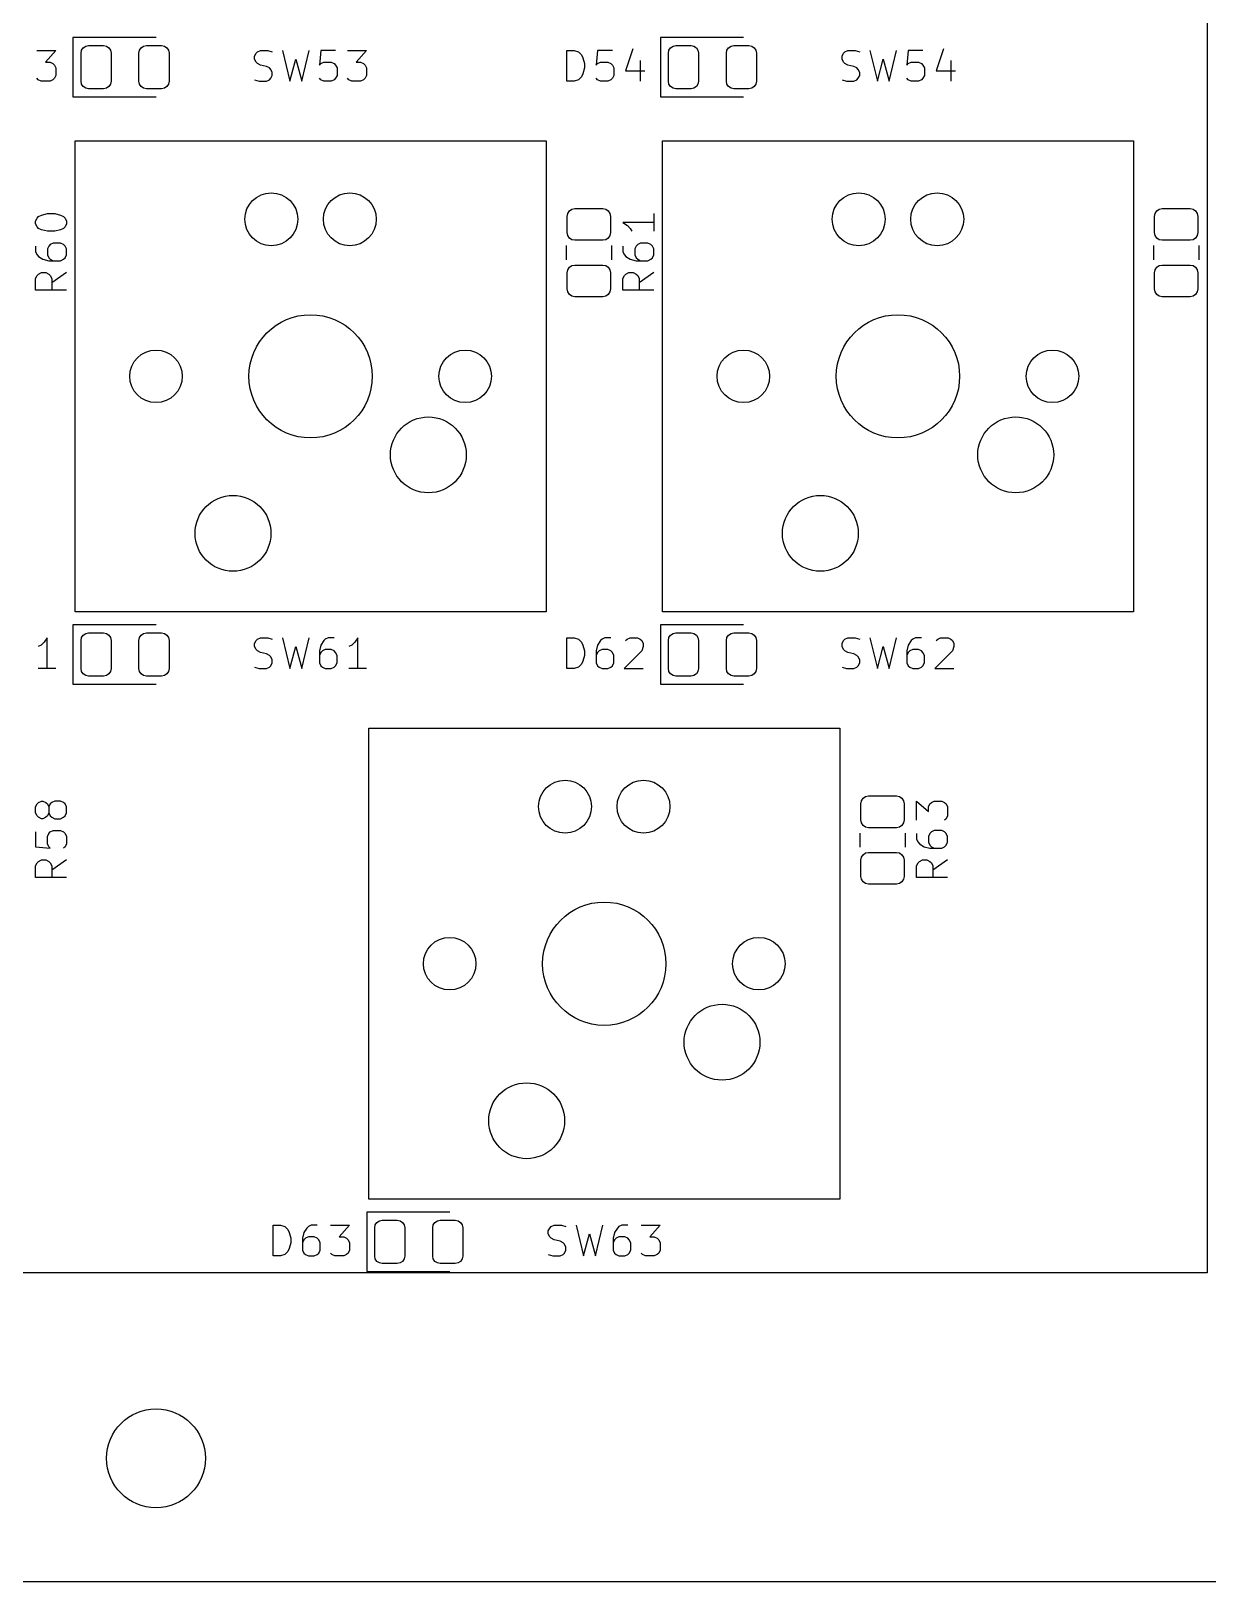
# Model space of a CAD drawing. Header units: millimetres. Extents: x 0 to 485, y -84 to 360.
# Drawn here: x 376 to 414, y 18 to 68.2 of the extents above; entities that cross this region are included whole.
import ezdxf

# ---------------------------------------------------------------- set-up
doc = ezdxf.new("R2010")
doc.units = ezdxf.units.MM
doc.layers.get('0').update_dxf_attribs({"lineweight": 25})
doc.layers.add('Import', color=16, linetype='Continuous', lineweight=25, true_color=0x800000)
doc.layers.add('Mounting Holes', color=9, linetype='Continuous', lineweight=25, true_color=0xc0c0c0)

msp = doc.modelspace()

# ---------------------------------------------------------------- linework, layer by layer
for p, q in [((414, 124), (414, 28)), ((414, 28), (337, 28))]:
    msp.add_line(p, q)
at = {"layer": 'Import', "flags": 128}
for points in [[(280, 252), (468, 252), (468, 18), (280, 18), (280, 252)], [(377.315, 67.96), (377.315, 66.04)], [(380, 67.96), (377.315, 67.96)], [(396.315, 67.96), (396.315, 66.04)], [(399, 67.96), (396.315, 67.96)], [(376.1429, 67.5452), (376.7619, 67.5452)], [(376.7619, 67.5452), (376.4286, 67.1642)], [(377.575, 67.4563), (377.5936, 67.5495), (377.6464, 67.6286), (377.7255, 67.6815), (377.8188, 67.7), (378.3062, 67.7), (378.3995, 67.6815), (378.4786, 67.6286), (378.5314, 67.5495), (378.55, 67.4563), (378.55, 66.5438), (378.5314, 66.4505), (378.4786, 66.3714), (378.3995, 66.3186), (378.3062, 66.3), (377.8188, 66.3), (377.7255, 66.3186), (377.6464, 66.3714), (377.5936, 66.4505), (377.575, 66.5438), (377.575, 67.4563)], [(379.45, 67.4563), (379.4686, 67.5495), (379.5214, 67.6286), (379.6005, 67.6815), (379.6938, 67.7), (380.1812, 67.7), (380.2745, 67.6815), (380.3536, 67.6286), (380.4064, 67.5495), (380.425, 67.4563), (380.425, 66.5438), (380.4064, 66.4505), (380.3536, 66.3714), (380.2745, 66.3186), (380.1812, 66.3), (379.6938, 66.3), (379.6005, 66.3186), (379.5214, 66.3714), (379.4686, 66.4505), (379.45, 66.5438), (379.45, 67.4563)], [(383.1905, 67.3547), (383.2381, 67.45)], [(383.1905, 67.2595), (383.1905, 67.3547)], [(383.2381, 67.1642), (383.1905, 67.2595)], [(383.2381, 67.45), (383.2857, 67.4976)], [(383.2857, 67.4976), (383.381, 67.5452)], [(383.381, 67.5452), (383.619, 67.5452)], [(383.619, 67.5452), (383.7619, 67.4976)], [(384.0952, 67.5452), (384.3333, 66.5452)], [(384.3333, 66.5452), (384.5238, 67.2595)], [(384.5238, 67.2595), (384.7143, 66.5452)], [(384.7143, 66.5452), (384.9524, 67.5452)], [(385.3333, 67.5452), (385.2857, 67.069)], [(385.8095, 67.5452), (385.3333, 67.5452)], [(386.1905, 67.5452), (386.8095, 67.5452)], [(386.8095, 67.5452), (386.4762, 67.1642)], [(393.2857, 66.5452), (393.2857, 67.5452)], [(393.2857, 67.5452), (393.5238, 67.5452)], [(393.5238, 67.5452), (393.6667, 67.4976)], [(393.6667, 67.4976), (393.7619, 67.4023)], [(393.7619, 67.4023), (393.8095, 67.3071)], [(393.8095, 67.3071), (393.8571, 67.1166)], [(394.2857, 67.5452), (394.2381, 67.069)], [(394.7619, 67.5452), (394.2857, 67.5452)], [(395.4286, 67.5928), (395.1905, 66.8785)], [(396.575, 67.4563), (396.5936, 67.5495), (396.6464, 67.6286), (396.7255, 67.6815), (396.8188, 67.7), (397.3062, 67.7), (397.3995, 67.6815), (397.4786, 67.6286), (397.5314, 67.5495), (397.55, 67.4563), (397.55, 66.5438), (397.5314, 66.4505), (397.4786, 66.3714), (397.3995, 66.3186), (397.3062, 66.3), (396.8188, 66.3), (396.7255, 66.3186), (396.6464, 66.3714), (396.5936, 66.4505), (396.575, 66.5438), (396.575, 67.4563)], [(398.45, 67.4563), (398.4686, 67.5495), (398.5214, 67.6286), (398.6005, 67.6815), (398.6938, 67.7), (399.1812, 67.7), (399.2745, 67.6815), (399.3536, 67.6286), (399.4064, 67.5495), (399.425, 67.4563), (399.425, 66.5438), (399.4064, 66.4505), (399.3536, 66.3714), (399.2745, 66.3186), (399.1812, 66.3), (398.6938, 66.3), (398.6005, 66.3186), (398.5214, 66.3714), (398.4686, 66.4505), (398.45, 66.5438), (398.45, 67.4563)], [(402.1905, 67.3547), (402.2381, 67.45)], [(402.1905, 67.2595), (402.1905, 67.3547)], [(402.2381, 67.1642), (402.1905, 67.2595)], [(402.2381, 67.45), (402.2857, 67.4976)], [(402.2857, 67.4976), (402.381, 67.5452)], [(402.381, 67.5452), (402.619, 67.5452)], [(402.619, 67.5452), (402.7619, 67.4976)], [(403.0952, 67.5452), (403.3333, 66.5452)], [(403.3333, 66.5452), (403.5238, 67.2595)], [(403.5238, 67.2595), (403.7143, 66.5452)], [(403.7143, 66.5452), (403.9524, 67.5452)], [(404.3333, 67.5452), (404.2857, 67.069)], [(404.8095, 67.5452), (404.3333, 67.5452)], [(405.4762, 67.5928), (405.2381, 66.8785)], [(376.4286, 67.1642), (376.5714, 67.1642)], [(376.5714, 67.1642), (376.6667, 67.1166)], [(376.6667, 67.1166), (376.7143, 67.069)], [(376.7143, 67.069), (376.7619, 66.9738)], [(376.7619, 66.7357), (376.7143, 66.6404)], [(376.7619, 66.9738), (376.7619, 66.7357)], [(383.2857, 67.1166), (383.2381, 67.1642)], [(383.381, 67.069), (383.2857, 67.1166)], [(383.5714, 67.0214), (383.381, 67.069)], [(383.6667, 66.9738), (383.5714, 67.0214)], [(383.7143, 66.9261), (383.6667, 66.9738)], [(383.7619, 66.8309), (383.7143, 66.9261)], [(383.7143, 66.6404), (383.7619, 66.7357)], [(383.7619, 66.7357), (383.7619, 66.8309)], [(385.2857, 67.069), (385.3333, 67.1166)], [(385.3333, 67.1166), (385.4286, 67.1642)], [(385.4286, 67.1642), (385.6667, 67.1642)], [(385.6667, 67.1642), (385.7619, 67.1166)], [(385.7619, 67.1166), (385.8095, 67.069)], [(385.8095, 67.069), (385.8571, 66.9738)], [(385.8571, 66.7357), (385.8095, 66.6404)], [(385.8571, 66.9738), (385.8571, 66.7357)], [(386.4762, 67.1642), (386.619, 67.1642)], [(386.619, 67.1642), (386.7143, 67.1166)], [(386.7143, 67.1166), (386.7619, 67.069)], [(386.7619, 67.069), (386.8095, 66.9738)], [(386.8095, 66.7357), (386.7619, 66.6404)], [(386.8095, 66.9738), (386.8095, 66.7357)], [(393.8095, 66.7833), (393.7619, 66.688)], [(393.8571, 66.9738), (393.8095, 66.7833)], [(393.8571, 67.1166), (393.8571, 66.9738)], [(394.2381, 67.069), (394.2857, 67.1166)], [(394.2857, 67.1166), (394.381, 67.1642)], [(394.381, 67.1642), (394.619, 67.1642)], [(394.619, 67.1642), (394.7143, 67.1166)], [(394.7143, 67.1166), (394.7619, 67.069)], [(394.7619, 67.069), (394.8095, 66.9738)], [(394.8095, 66.7357), (394.7619, 66.6404)], [(394.8095, 66.9738), (394.8095, 66.7357)], [(395.1905, 66.8785), (395.8095, 66.8785)], [(395.6667, 67.2119), (395.6667, 66.5452)], [(402.2857, 67.1166), (402.2381, 67.1642)], [(402.381, 67.069), (402.2857, 67.1166)], [(402.5714, 67.0214), (402.381, 67.069)], [(402.6667, 66.9738), (402.5714, 67.0214)], [(402.7143, 66.9261), (402.6667, 66.9738)], [(402.7619, 66.8309), (402.7143, 66.9261)], [(402.7143, 66.6404), (402.7619, 66.7357)], [(402.7619, 66.7357), (402.7619, 66.8309)], [(404.2857, 67.069), (404.3333, 67.1166)], [(404.3333, 67.1166), (404.4286, 67.1642)], [(404.4286, 67.1642), (404.6667, 67.1642)], [(404.6667, 67.1642), (404.7619, 67.1166)], [(404.7619, 67.1166), (404.8095, 67.069)], [(404.8095, 67.069), (404.8571, 66.9738)], [(404.8571, 66.7357), (404.8095, 66.6404)], [(404.8571, 66.9738), (404.8571, 66.7357)], [(405.2381, 66.8785), (405.8571, 66.8785)], [(405.7143, 67.2119), (405.7143, 66.5452)], [(376.1905, 66.5928), (376.1429, 66.6404)], [(376.2857, 66.5452), (376.1905, 66.5928)], [(376.5714, 66.5452), (376.2857, 66.5452)], [(376.6667, 66.5928), (376.5714, 66.5452)], [(376.7143, 66.6404), (376.6667, 66.5928)], [(383.1905, 66.5928), (383.3333, 66.5452)], [(383.3333, 66.5452), (383.5714, 66.5452)], [(383.5714, 66.5452), (383.6667, 66.5928)], [(383.6667, 66.5928), (383.7143, 66.6404)], [(385.3333, 66.5928), (385.2857, 66.6404)], [(385.4286, 66.5452), (385.3333, 66.5928)], [(385.6667, 66.5452), (385.4286, 66.5452)], [(385.7619, 66.5928), (385.6667, 66.5452)], [(385.8095, 66.6404), (385.7619, 66.5928)], [(386.2381, 66.5928), (386.1905, 66.6404)], [(386.3333, 66.5452), (386.2381, 66.5928)], [(386.619, 66.5452), (386.3333, 66.5452)], [(386.7143, 66.5928), (386.619, 66.5452)], [(386.7619, 66.6404), (386.7143, 66.5928)], [(393.5238, 66.5452), (393.2857, 66.5452)], [(393.6667, 66.5928), (393.5238, 66.5452)], [(393.7619, 66.688), (393.6667, 66.5928)], [(394.2857, 66.5928), (394.2381, 66.6404)], [(394.381, 66.5452), (394.2857, 66.5928)], [(394.619, 66.5452), (394.381, 66.5452)], [(394.7143, 66.5928), (394.619, 66.5452)], [(394.7619, 66.6404), (394.7143, 66.5928)], [(402.1905, 66.5928), (402.3333, 66.5452)], [(402.3333, 66.5452), (402.5714, 66.5452)], [(402.5714, 66.5452), (402.6667, 66.5928)], [(402.6667, 66.5928), (402.7143, 66.6404)], [(404.3333, 66.5928), (404.2857, 66.6404)], [(404.4286, 66.5452), (404.3333, 66.5928)], [(404.6667, 66.5452), (404.4286, 66.5452)], [(404.7619, 66.5928), (404.6667, 66.5452)], [(404.8095, 66.6404), (404.7619, 66.5928)], [(377.315, 66.04), (380, 66.04)], [(396.315, 66.04), (399, 66.04)], [(377.38, 64.62), (392.62, 64.62)], [(377.38, 49.38), (377.38, 64.62)], [(392.62, 64.62), (392.62, 49.38)], [(396.38, 64.62), (411.62, 64.62)], [(396.38, 49.38), (396.38, 64.62)], [(411.62, 64.62), (411.62, 49.38)], [(376.2001, 62.1667), (376.2953, 62.2143)], [(376.2953, 62.2143), (376.4858, 62.2619)], [(376.4858, 62.2619), (376.7239, 62.2619)], [(376.7239, 62.2619), (376.9143, 62.2143)], [(376.9143, 62.2143), (377.0096, 62.1667)], [(394.45, 62.425), (394.5457, 62.406), (394.6268, 62.3518), (394.681, 62.2707), (394.7, 62.175), (394.7, 61.65), (394.681, 61.5543), (394.6268, 61.4732), (394.5457, 61.419), (394.45, 61.4), (393.55, 61.4), (393.4543, 61.419), (393.3732, 61.4732), (393.319, 61.5543), (393.3, 61.65), (393.3, 62.175), (393.319, 62.2707), (393.3732, 62.3518), (393.4543, 62.406), (393.55, 62.425), (394.45, 62.425)], [(396.1048, 62.2619), (396.1048, 61.6905)], [(413.45, 62.425), (413.5457, 62.406), (413.6268, 62.3518), (413.681, 62.2707), (413.7, 62.175), (413.7, 61.65), (413.681, 61.5543), (413.6268, 61.4732), (413.5457, 61.419), (413.45, 61.4), (412.55, 61.4), (412.4543, 61.419), (412.3732, 61.4732), (412.319, 61.5543), (412.3, 61.65), (412.3, 62.175), (412.319, 62.2707), (412.3732, 62.3518), (412.4543, 62.406), (412.55, 62.425), (413.45, 62.425)], [(376.1048, 62.0238), (376.1524, 62.1191)], [(376.1048, 61.9286), (376.1048, 62.0238)], [(376.1524, 61.8333), (376.1048, 61.9286)], [(376.1524, 62.1191), (376.2001, 62.1667)], [(376.2001, 61.7857), (376.1524, 61.8333)], [(376.2953, 61.7381), (376.2001, 61.7857)], [(376.4858, 61.6905), (376.2953, 61.7381)], [(376.9143, 61.7381), (376.7239, 61.6905)], [(377.0096, 61.7857), (376.9143, 61.7381)], [(377.0096, 62.1667), (377.0572, 62.1191)], [(377.0572, 61.8333), (377.0096, 61.7857)], [(377.0572, 62.1191), (377.1048, 62.0238)], [(377.1048, 61.9286), (377.0572, 61.8333)], [(377.1048, 62.0238), (377.1048, 61.9286)], [(396.1048, 61.9762), (395.1048, 61.9762)], [(395.1048, 61.9762), (395.2477, 61.881)], [(395.2477, 61.881), (395.3429, 61.7857)], [(395.3429, 61.7857), (395.3905, 61.6905)], [(376.1048, 61.2143), (376.1048, 61.0238)], [(376.7239, 61.6905), (376.4858, 61.6905)], [(376.5334, 61.2143), (376.4858, 61.1191)], [(376.581, 61.2619), (376.5334, 61.2143)], [(376.6762, 61.3095), (376.581, 61.2619)], [(376.9143, 61.3095), (376.6762, 61.3095)], [(377.0096, 61.2619), (376.9143, 61.3095)], [(377.0572, 61.2143), (377.0096, 61.2619)], [(377.1048, 61.1191), (377.0572, 61.2143)], [(393.265, 61.2271), (393.265, 60.7729)], [(394.735, 61.2271), (394.735, 60.7729)], [(395.1048, 61.2143), (395.1048, 61.0238)], [(395.5334, 61.2143), (395.4858, 61.1191)], [(395.581, 61.2619), (395.5334, 61.2143)], [(395.6762, 61.3095), (395.581, 61.2619)], [(395.9143, 61.3095), (395.6762, 61.3095)], [(396.0096, 61.2619), (395.9143, 61.3095)], [(396.0572, 61.2143), (396.0096, 61.2619)], [(396.1048, 61.1191), (396.0572, 61.2143)], [(412.265, 61.2271), (412.265, 60.7729)], [(413.735, 61.2271), (413.735, 60.7729)], [(376.1048, 61.0238), (376.1524, 60.9286)], [(376.1524, 60.9286), (376.2001, 60.881)], [(376.2001, 60.881), (376.3429, 60.7857)], [(376.3429, 60.7857), (376.5334, 60.7381)], [(376.4858, 61.1191), (376.4858, 60.9286)], [(376.4858, 60.9286), (376.5334, 60.8333)], [(376.5334, 60.8333), (376.581, 60.7857)], [(376.5334, 60.7381), (376.9143, 60.7381)], [(376.581, 60.7857), (376.6762, 60.7381)], [(376.9143, 60.7381), (377.0096, 60.7857)], [(377.0096, 60.7857), (377.0572, 60.8333)], [(377.0572, 60.8333), (377.1048, 60.9286)], [(377.1048, 60.9286), (377.1048, 61.1191)], [(395.1048, 61.0238), (395.1524, 60.9286)], [(395.1524, 60.9286), (395.2001, 60.881)], [(395.2001, 60.881), (395.3429, 60.7857)], [(395.3429, 60.7857), (395.5334, 60.7381)], [(395.4858, 61.1191), (395.4858, 60.9286)], [(395.4858, 60.9286), (395.5334, 60.8333)], [(395.5334, 60.8333), (395.581, 60.7857)], [(395.5334, 60.7381), (395.9143, 60.7381)], [(395.581, 60.7857), (395.6762, 60.7381)], [(395.9143, 60.7381), (396.0096, 60.7857)], [(396.0096, 60.7857), (396.0572, 60.8333)], [(396.0572, 60.8333), (396.1048, 60.9286)], [(396.1048, 60.9286), (396.1048, 61.1191)], [(376.1048, 60.1667), (376.1524, 60.2619)], [(376.1524, 60.2619), (376.2001, 60.3095)], [(376.2001, 60.3095), (376.2953, 60.3572)], [(376.2953, 60.3572), (376.4382, 60.3572)], [(376.4382, 60.3572), (376.5334, 60.3095)], [(376.5334, 60.3095), (376.581, 60.2619)], [(376.581, 60.2619), (376.6286, 60.1667)], [(377.1048, 60.3572), (376.6286, 60.0238)], [(394.45, 60.6), (394.5457, 60.581), (394.6268, 60.5268), (394.681, 60.4457), (394.7, 60.35), (394.7, 59.825), (394.681, 59.7293), (394.6268, 59.6482), (394.5457, 59.594), (394.45, 59.575), (393.55, 59.575), (393.4543, 59.594), (393.3732, 59.6482), (393.319, 59.7293), (393.3, 59.825), (393.3, 60.35), (393.319, 60.4457), (393.3732, 60.5268), (393.4543, 60.581), (393.55, 60.6), (394.45, 60.6)], [(395.1048, 60.1667), (395.1524, 60.2619)], [(395.1524, 60.2619), (395.2001, 60.3095)], [(395.2001, 60.3095), (395.2953, 60.3572)], [(395.2953, 60.3572), (395.4382, 60.3572)], [(395.4382, 60.3572), (395.5334, 60.3095)], [(395.5334, 60.3095), (395.581, 60.2619)], [(395.581, 60.2619), (395.6286, 60.1667)], [(396.1048, 60.3572), (395.6286, 60.0238)], [(413.45, 60.6), (413.5457, 60.581), (413.6268, 60.5268), (413.681, 60.4457), (413.7, 60.35), (413.7, 59.825), (413.681, 59.7293), (413.6268, 59.6482), (413.5457, 59.594), (413.45, 59.575), (412.55, 59.575), (412.4543, 59.594), (412.3732, 59.6482), (412.319, 59.7293), (412.3, 59.825), (412.3, 60.35), (412.319, 60.4457), (412.3732, 60.5268), (412.4543, 60.581), (412.55, 60.6), (413.45, 60.6)], [(376.1048, 59.7857), (376.1048, 60.1667)], [(377.1048, 59.7857), (376.1048, 59.7857)], [(376.6286, 60.1667), (376.6286, 59.7857)], [(395.1048, 59.7857), (395.1048, 60.1667)], [(396.1048, 59.7857), (395.1048, 59.7857)], [(395.6286, 60.1667), (395.6286, 59.7857)], [(392.62, 49.38), (377.38, 49.38)], [(411.62, 49.38), (396.38, 49.38)], [(377.315, 48.96), (377.315, 47.04)], [(380, 48.96), (377.315, 48.96)], [(377.575, 48.4563), (377.5936, 48.5495), (377.6464, 48.6286), (377.7255, 48.6815), (377.8188, 48.7), (378.3062, 48.7), (378.3995, 48.6815), (378.4786, 48.6286), (378.5314, 48.5495), (378.55, 48.4563), (378.55, 47.5438), (378.5314, 47.4505), (378.4786, 47.3714), (378.3995, 47.3186), (378.3062, 47.3), (377.8188, 47.3), (377.7255, 47.3186), (377.6464, 47.3714), (377.5936, 47.4505), (377.575, 47.5438), (377.575, 48.4563)], [(379.45, 48.4563), (379.4686, 48.5495), (379.5214, 48.6286), (379.6005, 48.6815), (379.6938, 48.7), (380.1812, 48.7), (380.2745, 48.6815), (380.3536, 48.6286), (380.4064, 48.5495), (380.425, 48.4563), (380.425, 47.5438), (380.4064, 47.4505), (380.3536, 47.3714), (380.2745, 47.3186), (380.1812, 47.3), (379.6938, 47.3), (379.6005, 47.3186), (379.5214, 47.3714), (379.4686, 47.4505), (379.45, 47.5438), (379.45, 48.4563)], [(396.315, 48.96), (396.315, 47.04)], [(399, 48.96), (396.315, 48.96)], [(396.575, 48.4563), (396.5936, 48.5495), (396.6464, 48.6286), (396.7255, 48.6815), (396.8188, 48.7), (397.3062, 48.7), (397.3995, 48.6815), (397.4786, 48.6286), (397.5314, 48.5495), (397.55, 48.4563), (397.55, 47.5438), (397.5314, 47.4505), (397.4786, 47.3714), (397.3995, 47.3186), (397.3062, 47.3), (396.8188, 47.3), (396.7255, 47.3186), (396.6464, 47.3714), (396.5936, 47.4505), (396.575, 47.5438), (396.575, 48.4563)], [(398.45, 48.4563), (398.4686, 48.5495), (398.5214, 48.6286), (398.6005, 48.6815), (398.6938, 48.7), (399.1812, 48.7), (399.2745, 48.6815), (399.3536, 48.6286), (399.4064, 48.5495), (399.425, 48.4563), (399.425, 47.5438), (399.4064, 47.4505), (399.3536, 47.3714), (399.2745, 47.3186), (399.1812, 47.3), (398.6938, 47.3), (398.6005, 47.3186), (398.5214, 47.3714), (398.4686, 47.4505), (398.45, 47.5438), (398.45, 48.4563)], [(376.2857, 48.3071), (376.1905, 48.2595)], [(376.381, 48.4023), (376.2857, 48.3071)], [(376.4762, 48.5452), (376.381, 48.4023)], [(376.4762, 47.5452), (376.4762, 48.5452)], [(383.1905, 48.3547), (383.2381, 48.45)], [(383.1905, 48.2595), (383.1905, 48.3547)], [(383.2381, 48.1642), (383.1905, 48.2595)], [(383.2381, 48.45), (383.2857, 48.4976)], [(383.2857, 48.1166), (383.2381, 48.1642)], [(383.2857, 48.4976), (383.381, 48.5452)], [(383.381, 48.5452), (383.619, 48.5452)], [(383.619, 48.5452), (383.7619, 48.4976)], [(384.0952, 48.5452), (384.3333, 47.5452)], [(384.3333, 47.5452), (384.5238, 48.2595)], [(384.5238, 48.2595), (384.7143, 47.5452)], [(384.7143, 47.5452), (384.9524, 48.5452)], [(385.3333, 48.3071), (385.2857, 48.1166)], [(385.4286, 48.45), (385.3333, 48.3071)], [(385.4762, 48.1642), (385.381, 48.1166)], [(385.4762, 48.4976), (385.4286, 48.45)], [(385.5714, 48.5452), (385.4762, 48.4976)], [(385.6667, 48.1642), (385.4762, 48.1642)], [(385.7619, 48.5452), (385.5714, 48.5452)], [(385.7619, 48.1166), (385.6667, 48.1642)], [(386.3333, 48.3071), (386.2381, 48.2595)], [(386.4286, 48.4023), (386.3333, 48.3071)], [(386.5238, 48.5452), (386.4286, 48.4023)], [(386.5238, 47.5452), (386.5238, 48.5452)], [(393.2857, 47.5452), (393.2857, 48.5452)], [(393.2857, 48.5452), (393.5238, 48.5452)], [(393.5238, 48.5452), (393.6667, 48.4976)], [(393.6667, 48.4976), (393.7619, 48.4023)], [(393.7619, 48.4023), (393.8095, 48.3071)], [(393.8095, 48.3071), (393.8571, 48.1166)], [(394.2857, 48.3071), (394.2381, 48.1166)], [(394.381, 48.45), (394.2857, 48.3071)], [(394.4286, 48.1642), (394.3333, 48.1166)], [(394.4286, 48.4976), (394.381, 48.45)], [(394.5238, 48.5452), (394.4286, 48.4976)], [(394.619, 48.1642), (394.4286, 48.1642)], [(394.7143, 48.5452), (394.5238, 48.5452)], [(394.7143, 48.1166), (394.619, 48.1642)], [(395.1905, 48.45), (395.2381, 48.4976)], [(395.2381, 48.4976), (395.3333, 48.5452)], [(395.3333, 48.5452), (395.5714, 48.5452)], [(395.5714, 48.5452), (395.6667, 48.4976)], [(395.6667, 48.4976), (395.7143, 48.45)], [(395.7143, 48.45), (395.7619, 48.3547)], [(395.7619, 48.2595), (395.7143, 48.1166)], [(395.7619, 48.3547), (395.7619, 48.2595)], [(402.1905, 48.3547), (402.2381, 48.45)], [(402.1905, 48.2595), (402.1905, 48.3547)], [(402.2381, 48.1642), (402.1905, 48.2595)], [(402.2381, 48.45), (402.2857, 48.4976)], [(402.2857, 48.1166), (402.2381, 48.1642)], [(402.2857, 48.4976), (402.381, 48.5452)], [(402.381, 48.5452), (402.619, 48.5452)], [(402.619, 48.5452), (402.7619, 48.4976)], [(403.0952, 48.5452), (403.3333, 47.5452)], [(403.3333, 47.5452), (403.5238, 48.2595)], [(403.5238, 48.2595), (403.7143, 47.5452)], [(403.7143, 47.5452), (403.9524, 48.5452)], [(404.3333, 48.3071), (404.2857, 48.1166)], [(404.4286, 48.45), (404.3333, 48.3071)], [(404.4762, 48.1642), (404.381, 48.1166)], [(404.4762, 48.4976), (404.4286, 48.45)], [(404.5714, 48.5452), (404.4762, 48.4976)], [(404.6667, 48.1642), (404.4762, 48.1642)], [(404.7619, 48.5452), (404.5714, 48.5452)], [(404.7619, 48.1166), (404.6667, 48.1642)], [(405.2381, 48.45), (405.2857, 48.4976)], [(405.2857, 48.4976), (405.381, 48.5452)], [(405.381, 48.5452), (405.619, 48.5452)], [(405.619, 48.5452), (405.7143, 48.4976)], [(405.7143, 48.4976), (405.7619, 48.45)], [(405.7619, 48.45), (405.8095, 48.3547)], [(405.8095, 48.2595), (405.7619, 48.1166)], [(405.8095, 48.3547), (405.8095, 48.2595)], [(383.381, 48.069), (383.2857, 48.1166)], [(383.5714, 48.0214), (383.381, 48.069)], [(383.6667, 47.9738), (383.5714, 48.0214)], [(383.7143, 47.9261), (383.6667, 47.9738)], [(383.7619, 47.8309), (383.7143, 47.9261)], [(383.7143, 47.6404), (383.7619, 47.7357)], [(383.7619, 47.7357), (383.7619, 47.8309)], [(385.2857, 48.1166), (385.2857, 47.7357)], [(385.3333, 48.069), (385.2857, 47.9738)], [(385.2857, 47.7357), (385.3333, 47.6404)], [(385.381, 48.1166), (385.3333, 48.069)], [(385.8095, 48.069), (385.7619, 48.1166)], [(385.8571, 47.9738), (385.8095, 48.069)], [(385.8095, 47.6404), (385.8571, 47.7357)], [(385.8571, 47.7357), (385.8571, 47.9738)], [(393.7619, 47.688), (393.6667, 47.5928)], [(393.8095, 47.7833), (393.7619, 47.688)], [(393.8571, 47.9738), (393.8095, 47.7833)], [(393.8571, 48.1166), (393.8571, 47.9738)], [(394.2381, 48.1166), (394.2381, 47.7357)], [(394.2857, 48.069), (394.2381, 47.9738)], [(394.2381, 47.7357), (394.2857, 47.6404)], [(394.3333, 48.1166), (394.2857, 48.069)], [(394.7619, 48.069), (394.7143, 48.1166)], [(394.8095, 47.9738), (394.7619, 48.069)], [(394.7619, 47.6404), (394.8095, 47.7357)], [(394.8095, 47.7357), (394.8095, 47.9738)], [(395.7143, 48.1166), (395.1429, 47.5452)], [(402.381, 48.069), (402.2857, 48.1166)], [(402.5714, 48.0214), (402.381, 48.069)], [(402.6667, 47.9738), (402.5714, 48.0214)], [(402.7143, 47.9261), (402.6667, 47.9738)], [(402.7619, 47.8309), (402.7143, 47.9261)], [(402.7143, 47.6404), (402.7619, 47.7357)], [(402.7619, 47.7357), (402.7619, 47.8309)], [(404.2857, 48.1166), (404.2857, 47.7357)], [(404.3333, 48.069), (404.2857, 47.9738)], [(404.2857, 47.7357), (404.3333, 47.6404)], [(404.381, 48.1166), (404.3333, 48.069)], [(404.8095, 48.069), (404.7619, 48.1166)], [(404.8571, 47.9738), (404.8095, 48.069)], [(404.8095, 47.6404), (404.8571, 47.7357)], [(404.8571, 47.7357), (404.8571, 47.9738)], [(405.7619, 48.1166), (405.1905, 47.5452)], [(376.7619, 47.5452), (376.1905, 47.5452)], [(383.1905, 47.5928), (383.3333, 47.5452)], [(383.3333, 47.5452), (383.5714, 47.5452)], [(383.5714, 47.5452), (383.6667, 47.5928)], [(383.6667, 47.5928), (383.7143, 47.6404)], [(385.3333, 47.6404), (385.381, 47.5928)], [(385.381, 47.5928), (385.4762, 47.5452)], [(385.4762, 47.5452), (385.6667, 47.5452)], [(385.6667, 47.5452), (385.7619, 47.5928)], [(385.7619, 47.5928), (385.8095, 47.6404)], [(386.8095, 47.5452), (386.2381, 47.5452)], [(393.5238, 47.5452), (393.2857, 47.5452)], [(393.6667, 47.5928), (393.5238, 47.5452)], [(394.2857, 47.6404), (394.3333, 47.5928)], [(394.3333, 47.5928), (394.4286, 47.5452)], [(394.4286, 47.5452), (394.619, 47.5452)], [(394.619, 47.5452), (394.7143, 47.5928)], [(394.7143, 47.5928), (394.7619, 47.6404)], [(395.1429, 47.5452), (395.7619, 47.5452)], [(402.1905, 47.5928), (402.3333, 47.5452)], [(402.3333, 47.5452), (402.5714, 47.5452)], [(402.5714, 47.5452), (402.6667, 47.5928)], [(402.6667, 47.5928), (402.7143, 47.6404)], [(404.3333, 47.6404), (404.381, 47.5928)], [(404.381, 47.5928), (404.4762, 47.5452)], [(404.4762, 47.5452), (404.6667, 47.5452)], [(404.6667, 47.5452), (404.7619, 47.5928)], [(404.7619, 47.5928), (404.8095, 47.6404)], [(405.1905, 47.5452), (405.8095, 47.5452)], [(377.315, 47.04), (380, 47.04)], [(396.315, 47.04), (399, 47.04)], [(386.88, 45.62), (402.12, 45.62)], [(386.88, 30.38), (386.88, 45.62)], [(402.12, 45.62), (402.12, 30.38)], [(376.1048, 43.0714), (376.1524, 43.1667)], [(376.1524, 43.1667), (376.2001, 43.2143)], [(376.2001, 43.2143), (376.2953, 43.2619)], [(376.2953, 43.2619), (376.3429, 43.2619)], [(376.3429, 43.2619), (376.4382, 43.2143)], [(376.4382, 43.2143), (376.4858, 43.1667)], [(376.4858, 43.1667), (376.5334, 43.0714)], [(376.581, 43.1667), (376.5334, 43.0714)], [(376.6286, 43.2143), (376.581, 43.1667)], [(376.7239, 43.2619), (376.6286, 43.2143)], [(376.9143, 43.2619), (376.7239, 43.2619)], [(377.0096, 43.2143), (376.9143, 43.2619)], [(377.0572, 43.1667), (377.0096, 43.2143)], [(377.1048, 43.0714), (377.0572, 43.1667)], [(403.95, 43.425), (404.0457, 43.406), (404.1268, 43.3518), (404.181, 43.2707), (404.2, 43.175), (404.2, 42.65), (404.181, 42.5543), (404.1268, 42.4732), (404.0457, 42.419), (403.95, 42.4), (403.05, 42.4), (402.9543, 42.419), (402.8732, 42.4732), (402.819, 42.5543), (402.8, 42.65), (402.8, 43.175), (402.819, 43.2707), (402.8732, 43.3518), (402.9543, 43.406), (403.05, 43.425), (403.95, 43.425)], [(404.6048, 42.6429), (404.6048, 43.2619)], [(404.6048, 43.2619), (404.9858, 42.9286)], [(404.9858, 43.0714), (405.0334, 43.1667)], [(405.0334, 43.1667), (405.081, 43.2143)], [(405.081, 43.2143), (405.1762, 43.2619)], [(405.1762, 43.2619), (405.4143, 43.2619)], [(405.4143, 43.2619), (405.5096, 43.2143)], [(405.5096, 43.2143), (405.5572, 43.1667)], [(405.5572, 43.1667), (405.6048, 43.0714)], [(376.1048, 42.881), (376.1048, 43.0714)], [(376.1524, 42.7857), (376.1048, 42.881)], [(376.2001, 42.7381), (376.1524, 42.7857)], [(376.2953, 42.6905), (376.2001, 42.7381)], [(376.3429, 42.6905), (376.2953, 42.6905)], [(376.4382, 42.7381), (376.3429, 42.6905)], [(376.4858, 42.7857), (376.4382, 42.7381)], [(376.5334, 42.881), (376.4858, 42.7857)], [(376.5334, 43.0714), (376.5334, 42.881)], [(376.5334, 42.881), (376.581, 42.7857)], [(376.581, 42.7857), (376.6286, 42.7381)], [(376.6286, 42.7381), (376.7239, 42.6905)], [(376.7239, 42.6905), (376.9143, 42.6905)], [(376.9143, 42.6905), (377.0096, 42.7381)], [(377.0096, 42.7381), (377.0572, 42.7857)], [(377.0572, 42.7857), (377.1048, 42.881)], [(377.1048, 42.881), (377.1048, 43.0714)], [(404.9858, 42.9286), (404.9858, 43.0714)], [(405.5572, 42.6905), (405.5096, 42.6429)], [(405.6048, 42.7857), (405.5572, 42.6905)], [(405.6048, 43.0714), (405.6048, 42.7857)], [(376.1048, 42.2619), (376.1048, 41.7857)], [(376.4858, 42.1191), (376.5334, 42.2143)], [(376.5334, 42.2143), (376.581, 42.2619)], [(376.581, 42.2619), (376.6762, 42.3095)], [(376.6762, 42.3095), (376.9143, 42.3095)], [(376.9143, 42.3095), (377.0096, 42.2619)], [(377.0096, 42.2619), (377.0572, 42.2143)], [(377.0572, 42.2143), (377.1048, 42.1191)], [(402.765, 42.2271), (402.765, 41.7729)], [(404.235, 42.2271), (404.235, 41.7729)], [(404.6048, 42.2143), (404.6048, 42.0238)], [(405.0334, 42.2143), (404.9858, 42.1191)], [(405.081, 42.2619), (405.0334, 42.2143)], [(405.1762, 42.3095), (405.081, 42.2619)], [(405.4143, 42.3095), (405.1762, 42.3095)], [(405.5096, 42.2619), (405.4143, 42.3095)], [(405.5572, 42.2143), (405.5096, 42.2619)], [(405.6048, 42.1191), (405.5572, 42.2143)], [(376.1048, 41.7857), (376.581, 41.7381)], [(376.4858, 41.881), (376.4858, 42.1191)], [(376.5334, 41.7857), (376.4858, 41.881)], [(376.581, 41.7381), (376.5334, 41.7857)], [(377.0572, 41.7857), (377.0096, 41.7381)], [(377.1048, 41.881), (377.0572, 41.7857)], [(377.1048, 42.1191), (377.1048, 41.881)], [(404.6048, 42.0238), (404.6524, 41.9286)], [(404.6524, 41.9286), (404.7001, 41.881)], [(404.7001, 41.881), (404.8429, 41.7857)], [(404.8429, 41.7857), (405.0334, 41.7381)], [(404.9858, 42.1191), (404.9858, 41.9286)], [(404.9858, 41.9286), (405.0334, 41.8333)], [(405.0334, 41.8333), (405.081, 41.7857)], [(405.0334, 41.7381), (405.4143, 41.7381)], [(405.081, 41.7857), (405.1762, 41.7381)], [(405.4143, 41.7381), (405.5096, 41.7857)], [(405.5096, 41.7857), (405.5572, 41.8333)], [(405.5572, 41.8333), (405.6048, 41.9286)], [(405.6048, 41.9286), (405.6048, 42.1191)], [(376.1048, 41.1667), (376.1524, 41.2619)], [(376.1048, 40.7857), (376.1048, 41.1667)], [(376.1524, 41.2619), (376.2001, 41.3095)], [(376.2001, 41.3095), (376.2953, 41.3572)], [(376.2953, 41.3572), (376.4382, 41.3572)], [(376.4382, 41.3572), (376.5334, 41.3095)], [(376.5334, 41.3095), (376.581, 41.2619)], [(376.581, 41.2619), (376.6286, 41.1667)], [(377.1048, 41.3572), (376.6286, 41.0238)], [(376.6286, 41.1667), (376.6286, 40.7857)], [(403.95, 41.6), (404.0457, 41.581), (404.1268, 41.5268), (404.181, 41.4457), (404.2, 41.35), (404.2, 40.825), (404.181, 40.7293), (404.1268, 40.6482), (404.0457, 40.594), (403.95, 40.575), (403.05, 40.575), (402.9543, 40.594), (402.8732, 40.6482), (402.819, 40.7293), (402.8, 40.825), (402.8, 41.35), (402.819, 41.4457), (402.8732, 41.5268), (402.9543, 41.581), (403.05, 41.6), (403.95, 41.6)], [(404.6048, 41.1667), (404.6524, 41.2619)], [(404.6048, 40.7857), (404.6048, 41.1667)], [(404.6524, 41.2619), (404.7001, 41.3095)], [(404.7001, 41.3095), (404.7953, 41.3572)], [(404.7953, 41.3572), (404.9382, 41.3572)], [(404.9382, 41.3572), (405.0334, 41.3095)], [(405.0334, 41.3095), (405.081, 41.2619)], [(405.081, 41.2619), (405.1286, 41.1667)], [(405.6048, 41.3572), (405.1286, 41.0238)], [(405.1286, 41.1667), (405.1286, 40.7857)], [(377.1048, 40.7857), (376.1048, 40.7857)], [(405.6048, 40.7857), (404.6048, 40.7857)], [(402.12, 30.38), (386.88, 30.38)], [(386.815, 29.96), (386.815, 28.04)], [(389.5, 29.96), (386.815, 29.96)], [(387.075, 29.4563), (387.0936, 29.5495), (387.1464, 29.6286), (387.2255, 29.6815), (387.3188, 29.7), (387.8062, 29.7), (387.8995, 29.6815), (387.9786, 29.6286), (388.0314, 29.5495), (388.05, 29.4563), (388.05, 28.5438), (388.0314, 28.4505), (387.9786, 28.3714), (387.8995, 28.3186), (387.8062, 28.3), (387.3188, 28.3), (387.2255, 28.3186), (387.1464, 28.3714), (387.0936, 28.4505), (387.075, 28.5438), (387.075, 29.4563)], [(388.95, 29.4563), (388.9686, 29.5495), (389.0214, 29.6286), (389.1005, 29.6815), (389.1938, 29.7), (389.6812, 29.7), (389.7745, 29.6815), (389.8536, 29.6286), (389.9064, 29.5495), (389.925, 29.4563), (389.925, 28.5438), (389.9064, 28.4505), (389.8536, 28.3714), (389.7745, 28.3186), (389.6812, 28.3), (389.1938, 28.3), (389.1005, 28.3186), (389.0214, 28.3714), (388.9686, 28.4505), (388.95, 28.5438), (388.95, 29.4563)], [(383.7857, 28.5452), (383.7857, 29.5452)], [(383.7857, 29.5452), (384.0238, 29.5452)], [(384.0238, 29.5452), (384.1667, 29.4976)], [(384.1667, 29.4976), (384.2619, 29.4023)], [(384.2619, 29.4023), (384.3095, 29.3071)], [(384.3095, 29.3071), (384.3571, 29.1166)], [(384.3571, 29.1166), (384.3571, 28.9738)], [(384.7857, 29.3071), (384.7381, 29.1166)], [(384.7381, 29.1166), (384.7381, 28.7357)], [(384.881, 29.45), (384.7857, 29.3071)], [(384.8333, 29.1166), (384.7857, 29.069)], [(384.9286, 29.1642), (384.8333, 29.1166)], [(384.9286, 29.4976), (384.881, 29.45)], [(385.0238, 29.5452), (384.9286, 29.4976)], [(385.119, 29.1642), (384.9286, 29.1642)], [(385.2143, 29.5452), (385.0238, 29.5452)], [(385.2143, 29.1166), (385.119, 29.1642)], [(385.2619, 29.069), (385.2143, 29.1166)], [(385.6429, 29.5452), (386.2619, 29.5452)], [(386.2619, 29.5452), (385.9286, 29.1642)], [(385.9286, 29.1642), (386.0714, 29.1642)], [(386.0714, 29.1642), (386.1667, 29.1166)], [(386.1667, 29.1166), (386.2143, 29.069)], [(392.6905, 29.3547), (392.7381, 29.45)], [(392.6905, 29.2595), (392.6905, 29.3547)], [(392.7381, 29.1642), (392.6905, 29.2595)], [(392.7381, 29.45), (392.7857, 29.4976)], [(392.7857, 29.1166), (392.7381, 29.1642)], [(392.7857, 29.4976), (392.881, 29.5452)], [(392.881, 29.069), (392.7857, 29.1166)], [(392.881, 29.5452), (393.119, 29.5452)], [(393.119, 29.5452), (393.2619, 29.4976)], [(393.5952, 29.5452), (393.8333, 28.5452)], [(393.8333, 28.5452), (394.0238, 29.2595)], [(394.0238, 29.2595), (394.2143, 28.5452)], [(394.2143, 28.5452), (394.4524, 29.5452)], [(394.8333, 29.3071), (394.7857, 29.1166)], [(394.7857, 29.1166), (394.7857, 28.7357)], [(394.9286, 29.45), (394.8333, 29.3071)], [(394.881, 29.1166), (394.8333, 29.069)], [(394.9762, 29.1642), (394.881, 29.1166)], [(394.9762, 29.4976), (394.9286, 29.45)], [(395.0714, 29.5452), (394.9762, 29.4976)], [(395.1667, 29.1642), (394.9762, 29.1642)], [(395.2619, 29.5452), (395.0714, 29.5452)], [(395.2619, 29.1166), (395.1667, 29.1642)], [(395.3095, 29.069), (395.2619, 29.1166)], [(395.6905, 29.5452), (396.3095, 29.5452)], [(396.3095, 29.5452), (395.9762, 29.1642)], [(395.9762, 29.1642), (396.119, 29.1642)], [(396.119, 29.1642), (396.2143, 29.1166)], [(396.2143, 29.1166), (396.2619, 29.069)], [(384.2619, 28.688), (384.1667, 28.5928)], [(384.3095, 28.7833), (384.2619, 28.688)], [(384.3571, 28.9738), (384.3095, 28.7833)], [(384.7857, 29.069), (384.7381, 28.9738)], [(384.7381, 28.7357), (384.7857, 28.6404)], [(384.7857, 28.6404), (384.8333, 28.5928)], [(385.2143, 28.5928), (385.2619, 28.6404)], [(385.3095, 28.9738), (385.2619, 29.069)], [(385.2619, 28.6404), (385.3095, 28.7357)], [(385.3095, 28.7357), (385.3095, 28.9738)], [(385.6905, 28.5928), (385.6429, 28.6404)], [(386.2143, 28.6404), (386.1667, 28.5928)], [(386.2143, 29.069), (386.2619, 28.9738)], [(386.2619, 28.7357), (386.2143, 28.6404)], [(386.2619, 28.9738), (386.2619, 28.7357)], [(393.0714, 29.0214), (392.881, 29.069)], [(393.1667, 28.9738), (393.0714, 29.0214)], [(393.2143, 28.9261), (393.1667, 28.9738)], [(393.1667, 28.5928), (393.2143, 28.6404)], [(393.2619, 28.8309), (393.2143, 28.9261)], [(393.2143, 28.6404), (393.2619, 28.7357)], [(393.2619, 28.7357), (393.2619, 28.8309)], [(394.8333, 29.069), (394.7857, 28.9738)], [(394.7857, 28.7357), (394.8333, 28.6404)], [(394.8333, 28.6404), (394.881, 28.5928)], [(395.2619, 28.5928), (395.3095, 28.6404)], [(395.3571, 28.9738), (395.3095, 29.069)], [(395.3095, 28.6404), (395.3571, 28.7357)], [(395.3571, 28.7357), (395.3571, 28.9738)], [(395.7381, 28.5928), (395.6905, 28.6404)], [(396.2619, 28.6404), (396.2143, 28.5928)], [(396.2619, 29.069), (396.3095, 28.9738)], [(396.3095, 28.7357), (396.2619, 28.6404)], [(396.3095, 28.9738), (396.3095, 28.7357)], [(384.0238, 28.5452), (383.7857, 28.5452)], [(384.1667, 28.5928), (384.0238, 28.5452)], [(384.8333, 28.5928), (384.9286, 28.5452)], [(384.9286, 28.5452), (385.119, 28.5452)], [(385.119, 28.5452), (385.2143, 28.5928)], [(385.7857, 28.5452), (385.6905, 28.5928)], [(386.0714, 28.5452), (385.7857, 28.5452)], [(386.1667, 28.5928), (386.0714, 28.5452)], [(392.6905, 28.5928), (392.8333, 28.5452)], [(392.8333, 28.5452), (393.0714, 28.5452)], [(393.0714, 28.5452), (393.1667, 28.5928)], [(394.881, 28.5928), (394.9762, 28.5452)], [(394.9762, 28.5452), (395.1667, 28.5452)], [(395.1667, 28.5452), (395.2619, 28.5928)], [(395.8333, 28.5452), (395.7381, 28.5928)], [(396.119, 28.5452), (395.8333, 28.5452)], [(396.2143, 28.5928), (396.119, 28.5452)], [(386.815, 28.04), (389.5, 28.04)]]:
    msp.add_lwpolyline(points, dxfattribs=at)
at = {"layer": 'Import'}
for centre, radius in [((383.73, 62.08), 0.856), ((386.27, 62.08), 0.856), ((402.73, 62.08), 0.856), ((405.27, 62.08), 0.856), ((385, 57), 1.9939), ((404, 57), 1.9939), ((380, 57), 0.85), ((390, 57), 0.85), ((399, 57), 0.85), ((409, 57), 0.85), ((388.81, 54.46), 1.227), ((407.81, 54.46), 1.227), ((382.49, 51.92), 1.227), ((401.49, 51.92), 1.227), ((393.23, 43.08), 0.856), ((395.77, 43.08), 0.856), ((394.5, 38), 1.9939), ((389.5, 38), 0.85), ((399.5, 38), 0.85), ((398.31, 35.46), 1.227), ((391.99, 32.92), 1.227), ((380, 22), 1.6)]:
    msp.add_circle(centre, radius, dxfattribs=at)
at = {"layer": 'Mounting Holes'}
msp.add_circle((380, 22), 1.6, dxfattribs=at)

doc.saveas('drawing.dxf')
